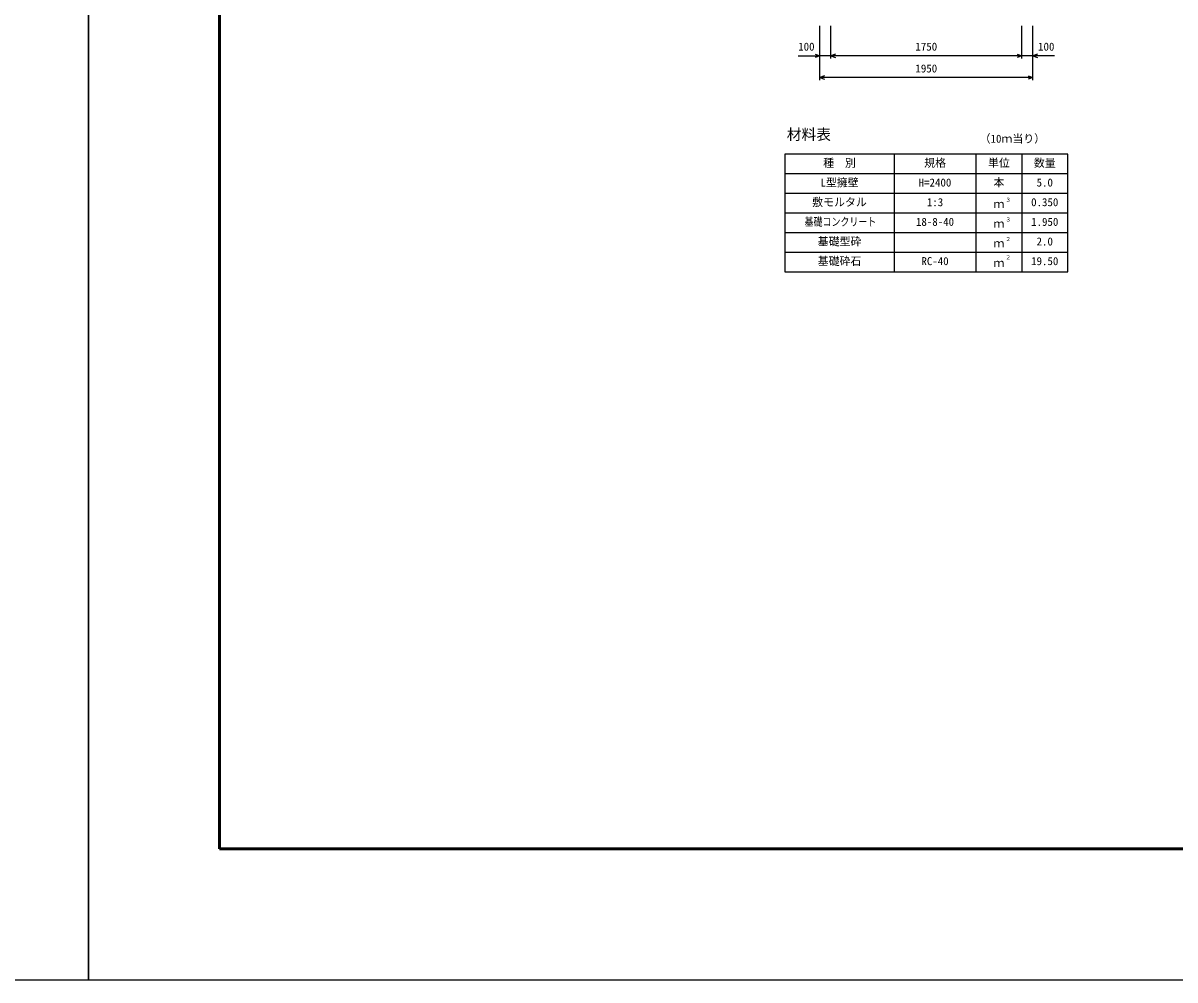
# Model space of a CAD drawing. Units: millimetres, scale not verified. Extents: x -50400 to 50400, y -17820 to 17820.
# Drawn here: x -600 to 9952, y -17820 to -9054 of the extents above; entities that cross this region are included whole.
import ezdxf
from ezdxf.enums import TextEntityAlignment as Align

# ---------------------------------------------------------------- set-up
doc = ezdxf.new("R2010")
doc.units = ezdxf.units.MM
doc.header["$LTSCALE"] = 60
for name, color, linetype, lineweight in [('0-1_DIM', 7, 'Continuous', 25), ('0-2_Defpoints', 5, 'Continuous', 25), ('0-4_HYO', 3, 'Continuous', 25), ('0-5_HYO2', 4, 'Continuous', 25), ('0-8_TXT', 7, 'Continuous', 25), ('0-9_WAKU', 3, 'Continuous', 25)]:
    doc.layers.add(name, color=color, linetype=linetype, lineweight=lineweight)
doc.styles.add('ＭＳ ゴシック', font='')
doc.styles.get('ＭＳ ゴシック').set_extended_font_data('MS Gothic')

msp = doc.modelspace()

# ---------------------------------------------------------------- linework, layer by layer
at = {"layer": '0-1_DIM'}
for p, q in [((6699.5, -9578.94), (6699.5, -9078.94)), ((6799.5, -9378.94), (6799.5, -9078.94)), ((8549.5, -9378.94), (8549.5, -9078.94)), ((8549.5, -9378.94), (8549.5, -9078.94)), ((8649.5, -9578.94), (8649.5, -9078.94)), ((6499.96, -9353.94), (6699.5, -9353.94)), ((6799.5, -9353.94), (6699.5, -9353.94)), ((8549.5, -9353.94), (6799.5, -9353.94)), ((8649.5, -9353.94), (8549.5, -9353.94)), ((8849.04, -9353.94), (8649.5, -9353.94)), ((8649.5, -9553.94), (6699.5, -9553.94))]:
    msp.add_line(p, q, dxfattribs=at)
for points in [[(6657.21, -9338.55), (6699.5, -9353.94), (6657.21, -9369.33)], [(6841.79, -9338.55), (6799.5, -9353.94), (6841.79, -9369.33)], [(8507.21, -9338.55), (8549.5, -9353.94), (8507.21, -9369.33)], [(8691.79, -9338.55), (8649.5, -9353.94), (8691.79, -9369.33)], [(6741.79, -9538.55), (6699.5, -9553.94), (6741.79, -9569.33)], [(8607.21, -9538.55), (8649.5, -9553.94), (8607.21, -9569.33)]]:
    msp.add_lwpolyline(points, dxfattribs=at)
at = {"layer": '0-2_Defpoints'}
for points in [[(-50400, -17820), (0, -17820), (0, 17820), (-50400, 17820)], [(0, -17820), (50400, -17820), (50400, 17820), (0, 17820)]]:
    msp.add_lwpolyline(points, close=True, dxfattribs=at)
at = {"layer": '0-4_HYO'}
for p, q in [((7379.5, -10253.94), (7379.5, -11333.94)), ((8129.5, -10253.94), (8129.5, -11333.94)), ((8549.5, -10253.94), (8549.5, -11333.94)), ((6379.5, -10433.94), (8969.5, -10433.94))]:
    msp.add_line(p, q, dxfattribs=at)
msp.add_lwpolyline([(6379.5, -11333.94), (8969.5, -11333.94), (8969.5, -10253.94), (6379.5, -10253.94)], close=True, dxfattribs=at)
at = {"layer": '0-5_HYO2'}
for p, q in [((6379.5, -10613.94), (8969.5, -10613.94)), ((6379.5, -10793.94), (8969.5, -10793.94)), ((6379.5, -10973.94), (8969.5, -10973.94)), ((6379.5, -11153.94), (8969.5, -11153.94))]:
    msp.add_line(p, q, dxfattribs=at)
at = {"layer": '0-9_WAKU', "lineweight": 50}
msp.add_lwpolyline([(1200, -16620), (49200, -16620), (49200, 16620), (1200, 16620)], close=True, dxfattribs=at)

# ---------------------------------------------------------------- texts
at = {"layer": '0-1_DIM', "style": 'ＭＳ ゴシック'}
for s, p in [('100', (6500.86, -9328.94)), ('1750', (7574.5, -9328.94)), ('100', (8698.14, -9328.94)), ('1950', (7574.5, -9528.94))]:
    msp.add_text(s, height=73.31, dxfattribs=at).set_placement(p, align=Align.BOTTOM_LEFT)
at = {"layer": '0-8_TXT', "style": 'ＭＳ ゴシック'}
for s, height, p in [('材料表', 98.97, (6396.17, -10153.94)), ('（10ｍ当り）', 73.31, (8162.83, -10172.28)), ('種\u3000別', 73.31, (6729.5, -10393.94)), ('規格', 73.31, (7654.5, -10393.94)), ('単位', 73.31, (8239.5, -10393.94)), ('数量', 73.31, (8659.5, -10393.94)), ('L型擁壁', 73.31, (6704.5, -10573.94)), ('H=2400', 73.31, (7604.5, -10573.94)), ('本', 73.31, (8289.5, -10573.94)), ('5.0', 73.31, (8684.5, -10573.94)), ('敷モルタル', 73.31, (6629.5, -10753.94)), ('３', 36.66, (8398.74, -10703.33)), ('1:3', 73.31, (7679.5, -10753.94)), ('ｍ', 73.31, (8289.5, -10770.61)), ('0.350', 73.31, (8634.5, -10753.94)), ('18-8-40', 73.31, (7579.5, -10933.94)), ('３', 36.66, (8398.74, -10883.33)), ('1.950', 73.31, (8634.5, -10933.94)), ('ｍ', 73.31, (8289.5, -10950.61)), ('基礎型砕', 73.31, (6679.5, -11113.94)), ('ｍ', 73.31, (8289.5, -11130.61)), ('２', 36.66, (8398.74, -11063.33)), ('2.0', 73.31, (8684.5, -11113.94)), ('２', 36.66, (8398.74, -11229.99)), ('基礎砕石', 73.31, (6679.5, -11293.94)), ('RC-40', 73.31, (7629.5, -11293.94)), ('ｍ', 73.31, (8289.5, -11310.61)), ('19.50', 73.31, (8634.5, -11293.94))]:
    msp.add_text(s, height=height, dxfattribs=at).set_placement(p, align=Align.BOTTOM_LEFT)
at = {"layer": '0-8_TXT', "style": 'ＭＳ ゴシック', "width": 0.8}
msp.add_text('基礎コンクリート', height=73.31, dxfattribs=at).set_placement((6559.5, -10933.94), align=Align.BOTTOM_LEFT)

doc.saveas('drawing.dxf')
